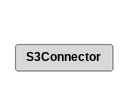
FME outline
S3Connector
